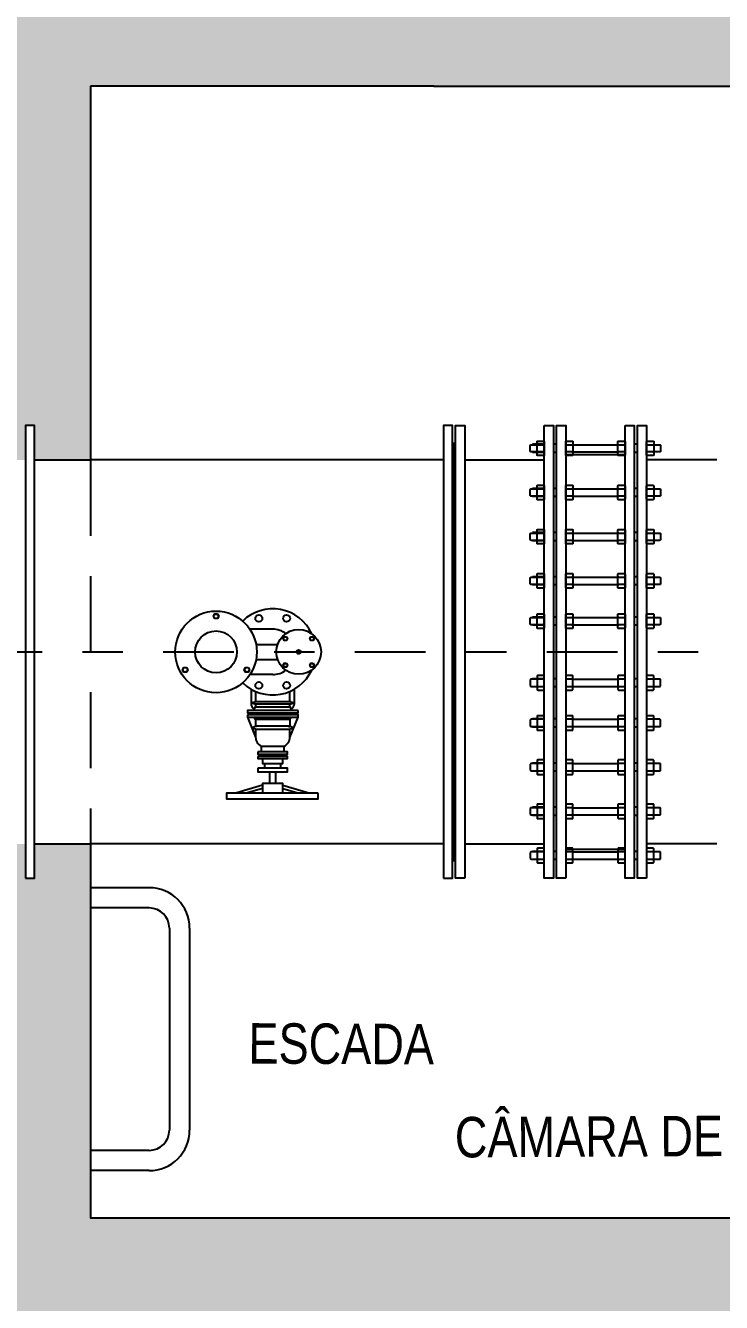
# Model space of a CAD drawing. Header units: feet. Extents: x 0 to 285175, y 0 to 9111378.
# Drawn here: x 285102.406 to 285104.13, y 9111368.919 to 9111372.079 of the extents above; entities that cross this region are included whole.
import ezdxf

# ---------------------------------------------------------------- set-up
doc = ezdxf.new("R2010")
doc.units = ezdxf.units.FT
doc.header["$MEASUREMENT"] = 0
doc.linetypes.add('DASHDOT', pattern=[1, 0.5, -0.25, 0, -0.25])
doc.linetypes.add('HIDDEN', pattern=[0.375, 0.25, -0.125])
doc.layers.get('0').update_dxf_attribs({"linetype": 'CONTINUOUS'})
for name, color, linetype in [('01', 1, 'CONTINUOUS'), ('EIXO', 1, 'DASHDOT'), ('FLANGES', 7, 'CONTINUOUS'), ('H-SA-CONTORNO', 2, 'CONTINUOUS'), ('H-SA-ESTRUTURA (CORTE)', 5, 'CONTINUOUS'), ('H-SA-HTC CONCRETO', 253, 'CONTINUOUS'), ('H-SA-TEXTO', 2, 'CONTINUOUS'), ('Top View-Ferro Fundido - JGS - K7(Esgoto)', 7, 'CONTINUOUS')]:
    doc.layers.add(name, color=color, linetype=linetype)
doc.styles.add('EGC_Arial_2.0mm', font='arial.ttf', dxfattribs={"width": 0.8, "height": 2})

msp = doc.modelspace()

# ---------------------------------------------------------------- hatches: boundary and pattern name
at = {"layer": 'H-SA-HTC CONCRETO'}
h = msp.add_hatch(color=256, dxfattribs=at)
h.dxf.hatch_style = 1
h.paths.add_polyline_path([(285098.2176, 9111375.0292), (285101.2176, 9111375.0292), (285101.2176, 9111375.3292), (285097.0676, 9111375.3292), (285097.0676, 9111374.8792), (285098.0676, 9111374.8792)])
h.paths.add_polyline_path([(285101.2176, 9111372.2292), (285098.2176, 9111372.2292), (285098.0676, 9111372.3792), (285097.0676, 9111372.3792), (285097.0676, 9111371.7792), (285098.0676, 9111371.7792), (285098.2176, 9111371.9292), (285101.2176, 9111371.9292)])
h.paths.add_polyline_path([(285106.3676, 9111370.0542), (285106.2289, 9111370.0542), (285106.2289, 9111369.9692), (285106.2064, 9111369.9692), (285106.2064, 9111370.0542), (285106.0676, 9111370.0542), (285106.0676, 9111369.1292), (285105.2176, 9111369.1292), (285102.5676, 9111369.1292), (285102.5676, 9111369.9292), (285102.5676, 9111370.0542), (285102.4289, 9111370.0542), (285102.4289, 9111369.9692), (285102.4064, 9111369.9692), (285102.4064, 9111370.0542), (285102.2676, 9111370.0542), (285102.2676, 9111369.2292), (285102.1676, 9111369.1292), (285098.2176, 9111369.1292), (285098.0676, 9111369.2792), (285097.0676, 9111369.2792), (285097.0676, 9111368.6792), (285098.0676, 9111368.6792), (285098.2176, 9111368.8292), (285102.1676, 9111368.8292), (285102.2676, 9111368.7292), (285102.2676, 9111368.1042), (285102.4064, 9111368.1042), (285102.4064, 9111368.1892), (285102.4289, 9111368.1892), (285102.4289, 9111368.1042), (285102.5676, 9111368.1042), (285102.5676, 9111368.8292), (285103.4176, 9111368.8292), (285105.2176, 9111368.8292), (285106.0676, 9111368.8292), (285106.0676, 9111368.1042), (285106.2064, 9111368.1042), (285106.2064, 9111368.1892), (285106.2289, 9111368.1892), (285106.2289, 9111368.1042), (285106.3676, 9111368.1042)])
h.paths.add_polyline_path([(285100.4525, 9111366.7292), (285098.2176, 9111366.7292), (285098.0676, 9111366.8792), (285097.0676, 9111366.8792), (285097.0676, 9111366.4292), (285100.2966, 9111366.4292)])
h.paths.add_polyline_path([(285106.3676, 9111367.4542), (285106.2289, 9111367.4542), (285106.2289, 9111367.3692), (285106.2064, 9111367.3692), (285106.2064, 9111367.4542), (285106.0676, 9111367.4542), (285106.0676, 9111366.7292), (285105.2176, 9111366.7292), (285104.1747, 9111366.7292), (285104.0434, 9111366.4292), (285106.3676, 9111366.4292)])
h.paths.add_polyline_path([(285106.3676, 9111373.1542), (285106.2289, 9111373.1542), (285106.2289, 9111373.0692), (285106.2064, 9111373.0692), (285106.2064, 9111373.1542), (285106.0676, 9111373.1542), (285106.0676, 9111372.2292), (285105.2176, 9111372.2292), (285104.3176, 9111372.2292), (285104.3176, 9111371.9292), (285105.2176, 9111371.9292), (285106.0676, 9111371.9292), (285106.0676, 9111371.0042), (285106.2064, 9111371.0042), (285106.2064, 9111371.0892), (285106.2289, 9111371.0892), (285106.2289, 9111371.0042), (285106.3676, 9111371.0042)])
h.paths.add_polyline_path([(285104.3176, 9111372.2292), (285102.5676, 9111372.2292), (285102.5676, 9111373.0292), (285102.5676, 9111373.1542), (285102.4289, 9111373.1542), (285102.4289, 9111373.0692), (285102.4064, 9111373.0692), (285102.4064, 9111373.1542), (285102.2676, 9111373.1542), (285102.2676, 9111372.3292), (285102.1676, 9111372.2292), (285101.2176, 9111372.2292), (285101.2176, 9111371.9292), (285102.1676, 9111371.9292), (285102.2676, 9111371.8292), (285102.2676, 9111371.0042), (285102.4064, 9111371.0042), (285102.4064, 9111371.0892), (285102.4289, 9111371.0892), (285102.4289, 9111371.0042), (285102.5676, 9111371.0042), (285102.5676, 9111371.9292), (285103.4176, 9111371.9292), (285104.3176, 9111371.9292)])
h.paths.add_polyline_path([(285104.3176, 9111375.3292), (285101.2176, 9111375.3292), (285101.2176, 9111375.0292), (285102.1676, 9111375.0292), (285102.2676, 9111374.9292), (285102.2676, 9111374.1042), (285102.4064, 9111374.1042), (285102.4064, 9111374.1892), (285102.4289, 9111374.1892), (285102.4289, 9111374.1042), (285102.5676, 9111374.1042), (285102.5676, 9111375.0292), (285103.4176, 9111375.0292), (285104.3176, 9111375.0292)])
h.paths.add_polyline_path([(285106.3676, 9111375.3292), (285104.3176, 9111375.3292), (285104.3176, 9111375.0292), (285105.2176, 9111375.0292), (285106.0676, 9111375.0292), (285106.0676, 9111374.1042), (285106.2064, 9111374.1042), (285106.2064, 9111374.1892), (285106.2289, 9111374.1892), (285106.2289, 9111374.1042), (285106.3676, 9111374.1042)])
h.paths.add_polyline_path([(285096.5676, 9111375.0792), (285096.5676, 9111375.3292), (285092.2576, 9111375.3292), (285092.2576, 9111374.9292), (285095.1576, 9111374.9292), (285095.1576, 9111375.0792)])
h.paths.add_polyline_path([(285096.5536, 9111366.4292), (285096.5536, 9111366.6792), (285095.1576, 9111366.6792), (285095.1576, 9111366.8292), (285092.2576, 9111366.8292), (285092.2576, 9111366.4292)])
h.paths.add_polyline_path([(285096.5536, 9111366.8292), (285096.5536, 9111366.4292), (285097.0676, 9111366.4292), (285097.0676, 9111366.8792), (285096.7676, 9111366.8792), (285096.7676, 9111366.6792), (285096.5676, 9111366.6792), (285096.5676, 9111366.8292)])

# ---------------------------------------------------------------- linework, layer by layer
at = {"color": 1, "lineweight": 0}
for p, q in [((285102.8718, 9111370.6174), (285102.875, 9111370.6231)), ((285102.875, 9111370.6118), (285102.8718, 9111370.6174)), ((285102.875, 9111370.6231), (285102.8815, 9111370.6231)), ((285102.8815, 9111370.6118), (285102.875, 9111370.6118)), ((285102.8815, 9111370.6231), (285102.8847, 9111370.6174)), ((285102.8847, 9111370.6174), (285102.8815, 9111370.6118)), ((285102.9482, 9111370.4851), (285102.9514, 9111370.4907)), ((285102.9514, 9111370.4794), (285102.9482, 9111370.4851)), ((285102.9514, 9111370.4907), (285102.9579, 9111370.4907)), ((285102.9579, 9111370.4794), (285102.9514, 9111370.4794)), ((285102.9579, 9111370.4907), (285102.9611, 9111370.4851)), ((285102.9611, 9111370.4851), (285102.9579, 9111370.4794))]:
    msp.add_line(p, q, dxfattribs=at)
for centre, radius, start, end in [((285102.8782, 9111370.6174), 0.00561, 0, 180), ((285102.8782, 9111370.6174), 0.00561, 180, 0), ((285102.9842, 9111370.6121), 0.0086, 0, 180), ((285102.9842, 9111370.6121), 0.0086, 180, 0), ((285102.8018, 9111370.4851), 0.00561, 0, 180), ((285102.8018, 9111370.4851), 0.00561, 180, 0), ((285102.9547, 9111370.4851), 0.00561, 0, 180), ((285102.9547, 9111370.4851), 0.00561, 180, 0)]:
    msp.add_arc(centre, radius, start, end, dxfattribs=at)
at = {"color": 2, "lineweight": 0}
for start, end in [(0, 180), (180, 0)]:
    msp.add_arc((285102.8782, 9111370.5292), 0.0518, start, end, dxfattribs=at)
at = {"layer": '01', "color": 1}
for p, q in [((285103.0186, 9111370.5853), (285102.9622, 9111370.5853)), ((285103.0186, 9111370.4731), (285102.9622, 9111370.4731)), ((285102.9989, 9111370.2412), (285102.9989, 9111370.2532)), ((285102.9933, 9111370.1992), (285102.9296, 9111370.1804)), ((285102.9933, 9111370.1914), (285102.9561, 9111370.1804))]:
    msp.add_line(p, q, dxfattribs=at)
at = {"layer": '01', "color": 1, "ltscale": 0.2}
for p, q in [((285102.9775, 9111370.5479), (285103.0307, 9111370.5479)), ((285102.9775, 9111370.5105), (285103.0307, 9111370.5105)), ((285102.9726, 9111370.389), (285102.9733, 9111370.3887)), ((285102.9761, 9111370.3998), (285102.9761, 9111370.3929)), ((285103.0611, 9111370.3929), (285103.0611, 9111370.3998)), ((285103.0639, 9111370.3887), (285103.0645, 9111370.389)), ((285102.9559, 9111370.3676), (285102.9761, 9111370.3186)), ((285102.9761, 9111370.3619), (285102.9761, 9111370.3446)), ((285103.0611, 9111370.3177), (285103.0813, 9111370.3676)), ((285103.0611, 9111370.3619), (285103.0611, 9111370.3446)), ((285102.9905, 9111370.2821), (285102.9905, 9111370.2961)), ((285103.0467, 9111370.2821), (285103.0467, 9111370.2961)), ((285102.9905, 9111370.2708), (285102.9905, 9111370.2764)), ((285102.9905, 9111370.2736), (285103.0467, 9111370.2736)), ((285103.0383, 9111370.2412), (285103.0383, 9111370.2532)), ((285103.0467, 9111370.2708), (285103.0467, 9111370.2764)), ((285103.0113, 9111370.2036), (285103.0113, 9111370.2328)), ((285103.0259, 9111370.2036), (285103.0259, 9111370.2328)), ((285103.0439, 9111370.1992), (285103.1076, 9111370.1804)), ((285103.0439, 9111370.1914), (285103.081, 9111370.1804))]:
    msp.add_line(p, q, dxfattribs=at)
at = {"layer": '01', "color": 1}
for points in [[(285102.8815, 9111370.6231), (285102.8847, 9111370.6174), (285102.8815, 9111370.6118), (285102.875, 9111370.6118), (285102.8718, 9111370.6174), (285102.875, 9111370.6231)], [(285103.0526, 9111370.5666), (285103.0553, 9111370.562), (285103.0526, 9111370.5574), (285103.0473, 9111370.5574), (285103.0447, 9111370.562), (285103.0473, 9111370.5666)], [(285103.1183, 9111370.5666), (285103.121, 9111370.562), (285103.1183, 9111370.5574), (285103.113, 9111370.5574), (285103.1103, 9111370.562), (285103.113, 9111370.5666)], [(285102.805, 9111370.4907), (285102.8083, 9111370.4851), (285102.805, 9111370.4794), (285102.7986, 9111370.4794), (285102.7953, 9111370.4851), (285102.7986, 9111370.4907)], [(285102.9579, 9111370.4907), (285102.9611, 9111370.4851), (285102.9579, 9111370.4794), (285102.9514, 9111370.4794), (285102.9482, 9111370.4851), (285102.9514, 9111370.4907)], [(285103.0526, 9111370.501), (285103.0553, 9111370.4963), (285103.0526, 9111370.4917), (285103.0473, 9111370.4917), (285103.0447, 9111370.4963), (285103.0473, 9111370.501)], [(285103.1183, 9111370.501), (285103.121, 9111370.4963), (285103.1183, 9111370.4917), (285103.113, 9111370.4917), (285103.1103, 9111370.4963), (285103.113, 9111370.501)]]:
    msp.add_lwpolyline(points, close=True, dxfattribs=at)
at = {"layer": '01', "color": 1, "ltscale": 0.2}
for points in [[(285102.9649, 9111370.4371), (285102.9649, 9111370.4016, 0.284079), (285102.9726, 9111370.389)], [(285103.0645, 9111370.389, 0.284079), (285103.0723, 9111370.4016), (285103.0723, 9111370.4371)], [(285103.063, 9111370.4058), (285103.0723, 9111370.403), (285103.063, 9111370.4002, -0.072993), (285103.059, 9111370.3996), (285102.9782, 9111370.3996, -0.072993), (285102.9741, 9111370.4002), (285102.9649, 9111370.403), (285102.9741, 9111370.4058, -0.072993), (285102.9782, 9111370.4064), (285103.059, 9111370.4064, -0.072993), (285103.063, 9111370.4058, 0.072993), (285103.059, 9111370.4064)], [(285103.0575, 9111370.3451), (285102.9799, 9111370.3451, 0.072993), (285102.9758, 9111370.3445), (285102.9666, 9111370.3417), (285102.9758, 9111370.3389, 0.072993), (285102.9799, 9111370.3383), (285103.0575, 9111370.3383, 0.072993), (285103.0615, 9111370.3389), (285103.0708, 9111370.3417), (285103.0615, 9111370.3445, 0.072993), (285103.0575, 9111370.3451, -0.072993), (285103.0615, 9111370.3445)], [(285102.9761, 9111370.3388), (285102.9761, 9111370.3186, 0.292862), (285102.9905, 9111370.2961), (285103.0467, 9111370.2961, 0.313643), (285103.0611, 9111370.3186), (285103.0611, 9111370.3388)]]:
    msp.add_lwpolyline(points, format="xyb", dxfattribs=at)
for points in [[(285102.9761, 9111370.4314), (285102.9761, 9111370.4062)], [(285103.0611, 9111370.4062), (285103.0611, 9111370.4314)], [(285102.9705, 9111370.3844), (285102.9761, 9111370.3929), (285103.0611, 9111370.3929), (285103.0667, 9111370.3844)], [(285103.0648, 9111370.3676), (285103.0611, 9111370.3619), (285102.9761, 9111370.3619), (285102.9724, 9111370.3676)], [(285102.9933, 9111370.2652), (285102.9933, 9111370.2532), (285103.0439, 9111370.2532), (285103.0439, 9111370.2652)], [(285103.0439, 9111370.1804), (285103.0439, 9111370.2036), (285102.9933, 9111370.2036), (285102.9933, 9111370.1804)]]:
    msp.add_lwpolyline(points, dxfattribs=at)
for points in [[(285103.0813, 9111370.3844), (285102.9559, 9111370.3844), (285102.9559, 9111370.3788), (285103.0813, 9111370.3788)], [(285102.9559, 9111370.3732), (285102.9559, 9111370.3676), (285103.0813, 9111370.3676), (285103.0813, 9111370.3732)], [(285102.982, 9111370.2821), (285102.982, 9111370.2764), (285103.0552, 9111370.2764), (285103.0552, 9111370.2821)], [(285102.982, 9111370.2708), (285102.982, 9111370.2652), (285103.0552, 9111370.2652), (285103.0552, 9111370.2708)], [(285102.982, 9111370.2412), (285102.982, 9111370.2328), (285103.0552, 9111370.2328), (285103.0552, 9111370.2412)], [(285103.1301, 9111370.1804), (285103.1301, 9111370.1647), (285102.9051, 9111370.1647), (285102.9051, 9111370.1804)]]:
    msp.add_lwpolyline(points, close=True, dxfattribs=at)
at = {"layer": '01', "color": 1}
for centre, radius in [((285102.8782, 9111370.6174), 0.00561), ((285102.9842, 9111370.6121), 0.0086), ((285103.0529, 9111370.6121), 0.0086), ((285103.05, 9111370.562), 0.00461), ((285103.1157, 9111370.562), 0.00461), ((285103.0828, 9111370.5292), 0.00489), ((285102.8018, 9111370.4851), 0.00561), ((285102.9547, 9111370.4851), 0.00561), ((285103.05, 9111370.4963), 0.00461), ((285103.1157, 9111370.4963), 0.00461), ((285102.9842, 9111370.4462), 0.0086), ((285103.0529, 9111370.4462), 0.0086)]:
    msp.add_circle(centre, radius, dxfattribs=at)
for centre, radius, start, end in [((285103.0186, 9111370.5292), 0.1066, 24.8904, 134.2027), ((285103.0186, 9111370.5292), 0.0561, 54.2977, 90), ((285103.0186, 9111370.5292), 0.0561, 270, 305.7023), ((285102.9705, 9111370.376), 0.00562, 150, 210)]:
    msp.add_arc(centre, radius, start, end, dxfattribs=at)
at = {"layer": '01', "color": 1, "ltscale": 0.2}
for centre, radius, start, end in [((285103.0186, 9111370.5292), 0.1066, 225.7973, 335.1096), ((285103.0667, 9111370.376), 0.00562, 330, 30)]:
    msp.add_arc(centre, radius, start, end, dxfattribs=at)
at = {"layer": 'EIXO', "ltscale": 0.35}
msp.add_line((285100.3723, 9111370.5293), (285116.5525, 9111370.5295), dxfattribs=at)
at = {"layer": 'FLANGES', "color": 2}
for centre, radius in [((285102.8782, 9111370.5292), 0.101), ((285102.8782, 9111370.5292), 0.0518), ((285103.0828, 9111370.5292), 0.0554)]:
    msp.add_circle(centre, radius, dxfattribs=at)
at = {"layer": 'H-SA-CONTORNO', "color": 1, "linetype": 'HIDDEN', "ltscale": 0.75}
msp.add_line((285102.5676, 9111371.0042), (285102.5676, 9111370.0542), dxfattribs=at)
at = {"layer": 'H-SA-ESTRUTURA (CORTE)'}
for p, q in [((285102.5676, 9111371.9292), (285102.5676, 9111371.0042)), ((285103.4176, 9111371.9292), (285102.5676, 9111371.9292)), ((285102.5676, 9111370.0542), (285102.5676, 9111369.9292))]:
    msp.add_line(p, q, dxfattribs=at)
for points in [[(285103.4176, 9111371.9292), (285105.2176, 9111371.9292)], [(285102.5676, 9111369.9292), (285102.5676, 9111369.1292), (285105.2176, 9111369.1292)]]:
    msp.add_lwpolyline(points, dxfattribs=at)
at = {"layer": 'Top View-Ferro Fundido - JGS - K7(Esgoto)', "color": 1, "linetype": 'ByBlock', "lineweight": -2}
for p, q in [((285103.6911, 9111371.043), (285103.6621, 9111371.043)), ((285103.7216, 9111371.043), (285103.7136, 9111371.043)), ((285103.9216, 9111371.043), (285103.9136, 9111371.043)), ((285103.6911, 9111371.023), (285103.6621, 9111371.023)), ((285103.6749, 9111371.042), (285103.6893, 9111371.042)), ((285103.6893, 9111371.024), (285103.6749, 9111371.024)), ((285103.7216, 9111371.023), (285103.7136, 9111371.023)), ((285103.7441, 9111371.0173), (285103.8911, 9111371.0173)), ((285103.7459, 9111371.042), (285103.7603, 9111371.042)), ((285103.7603, 9111371.024), (285103.7459, 9111371.024)), ((285103.7621, 9111371.042), (285103.8731, 9111371.042)), ((285103.7621, 9111371.024), (285103.8731, 9111371.024)), ((285103.8749, 9111371.042), (285103.8893, 9111371.042)), ((285103.8893, 9111371.024), (285103.8749, 9111371.024)), ((285103.9216, 9111371.023), (285103.9136, 9111371.023)), ((285103.9459, 9111371.042), (285103.9603, 9111371.042)), ((285103.9603, 9111371.024), (285103.9459, 9111371.024)), ((285102.4289, 9111371.0042), (285102.5676, 9111371.0042)), ((285103.4411, 9111371.0042), (285102.5676, 9111371.0042)), ((285103.4941, 9111371.0042), (285103.6911, 9111371.0042)), ((285104.1186, 9111371.0042), (285103.9441, 9111371.0042)), ((285103.6911, 9111370.9337), (285103.6621, 9111370.9337)), ((285103.6749, 9111370.9327), (285103.6893, 9111370.9327)), ((285103.7216, 9111370.9337), (285103.7136, 9111370.9337)), ((285103.7459, 9111370.9327), (285103.7603, 9111370.9327)), ((285103.7621, 9111370.9327), (285103.8731, 9111370.9327)), ((285103.8749, 9111370.9327), (285103.8893, 9111370.9327)), ((285103.9216, 9111370.9337), (285103.9136, 9111370.9337)), ((285103.9459, 9111370.9327), (285103.9603, 9111370.9327)), ((285103.6911, 9111370.9137), (285103.6621, 9111370.9137)), ((285103.6893, 9111370.9147), (285103.6749, 9111370.9147)), ((285103.7216, 9111370.9137), (285103.7136, 9111370.9137)), ((285103.7603, 9111370.9147), (285103.7459, 9111370.9147)), ((285103.7621, 9111370.9147), (285103.8731, 9111370.9147)), ((285103.8893, 9111370.9147), (285103.8749, 9111370.9147)), ((285103.9216, 9111370.9137), (285103.9136, 9111370.9137)), ((285103.9603, 9111370.9147), (285103.9459, 9111370.9147)), ((285103.6911, 9111370.8243), (285103.6621, 9111370.8243)), ((285103.6749, 9111370.8233), (285103.6893, 9111370.8233)), ((285103.7216, 9111370.8243), (285103.7136, 9111370.8243)), ((285103.7459, 9111370.8233), (285103.7603, 9111370.8233)), ((285103.7621, 9111370.8233), (285103.8731, 9111370.8233)), ((285103.8749, 9111370.8233), (285103.8893, 9111370.8233)), ((285103.9216, 9111370.8243), (285103.9136, 9111370.8243)), ((285103.9459, 9111370.8233), (285103.9603, 9111370.8233)), ((285103.6911, 9111370.8043), (285103.6621, 9111370.8043)), ((285103.6893, 9111370.8053), (285103.6749, 9111370.8053)), ((285103.7216, 9111370.8043), (285103.7136, 9111370.8043)), ((285103.7603, 9111370.8053), (285103.7459, 9111370.8053)), ((285103.7621, 9111370.8053), (285103.8731, 9111370.8053)), ((285103.8893, 9111370.8053), (285103.8749, 9111370.8053)), ((285103.9216, 9111370.8043), (285103.9136, 9111370.8043)), ((285103.9603, 9111370.8053), (285103.9459, 9111370.8053)), ((285103.6911, 9111370.715), (285103.6621, 9111370.715)), ((285103.6911, 9111370.695), (285103.6621, 9111370.695)), ((285103.6749, 9111370.714), (285103.6893, 9111370.714)), ((285103.6893, 9111370.696), (285103.6749, 9111370.696)), ((285103.7216, 9111370.715), (285103.7136, 9111370.715)), ((285103.7216, 9111370.695), (285103.7136, 9111370.695)), ((285103.7459, 9111370.714), (285103.7603, 9111370.714)), ((285103.7603, 9111370.696), (285103.7459, 9111370.696)), ((285103.7621, 9111370.714), (285103.8731, 9111370.714)), ((285103.7621, 9111370.696), (285103.8731, 9111370.696)), ((285103.8749, 9111370.714), (285103.8893, 9111370.714)), ((285103.8893, 9111370.696), (285103.8749, 9111370.696)), ((285103.9216, 9111370.715), (285103.9136, 9111370.715)), ((285103.9216, 9111370.695), (285103.9136, 9111370.695)), ((285103.9459, 9111370.714), (285103.9603, 9111370.714)), ((285103.9603, 9111370.696), (285103.9459, 9111370.696)), ((285103.6911, 9111370.6154), (285103.6621, 9111370.6154)), ((285103.6749, 9111370.6144), (285103.6893, 9111370.6144)), ((285103.7216, 9111370.6154), (285103.7136, 9111370.6154)), ((285103.7459, 9111370.6144), (285103.7603, 9111370.6144)), ((285103.7621, 9111370.6144), (285103.8731, 9111370.6144)), ((285103.8749, 9111370.6144), (285103.8893, 9111370.6144)), ((285103.9216, 9111370.6154), (285103.9136, 9111370.6154)), ((285103.9459, 9111370.6144), (285103.9603, 9111370.6144)), ((285103.6911, 9111370.5954), (285103.6621, 9111370.5954)), ((285103.6893, 9111370.5964), (285103.6749, 9111370.5964)), ((285103.7216, 9111370.5954), (285103.7136, 9111370.5954)), ((285103.7603, 9111370.5964), (285103.7459, 9111370.5964)), ((285103.7621, 9111370.5964), (285103.8731, 9111370.5964)), ((285103.8893, 9111370.5964), (285103.8749, 9111370.5964)), ((285103.9216, 9111370.5954), (285103.9136, 9111370.5954)), ((285103.9603, 9111370.5964), (285103.9459, 9111370.5964)), ((285103.6911, 9111370.4629), (285103.6621, 9111370.4629)), ((285103.6911, 9111370.4429), (285103.6621, 9111370.4429)), ((285103.6893, 9111370.4619), (285103.6749, 9111370.4619)), ((285103.6749, 9111370.4439), (285103.6893, 9111370.4439)), ((285103.7216, 9111370.4629), (285103.7136, 9111370.4629)), ((285103.7216, 9111370.4429), (285103.7136, 9111370.4429)), ((285103.7603, 9111370.4619), (285103.7459, 9111370.4619)), ((285103.7459, 9111370.4439), (285103.7603, 9111370.4439)), ((285103.7621, 9111370.4619), (285103.8731, 9111370.4619)), ((285103.7621, 9111370.4439), (285103.8731, 9111370.4439)), ((285103.8893, 9111370.4619), (285103.8749, 9111370.4619)), ((285103.8749, 9111370.4439), (285103.8893, 9111370.4439)), ((285103.9216, 9111370.4629), (285103.9136, 9111370.4629)), ((285103.9216, 9111370.4429), (285103.9136, 9111370.4429)), ((285103.9603, 9111370.4619), (285103.9459, 9111370.4619)), ((285103.9459, 9111370.4439), (285103.9603, 9111370.4439)), ((285103.6911, 9111370.3634), (285103.6621, 9111370.3634)), ((285103.6893, 9111370.3624), (285103.6749, 9111370.3624)), ((285103.7216, 9111370.3634), (285103.7136, 9111370.3634)), ((285103.7603, 9111370.3624), (285103.7459, 9111370.3624)), ((285103.7621, 9111370.3624), (285103.8731, 9111370.3624)), ((285103.8893, 9111370.3624), (285103.8749, 9111370.3624)), ((285103.9216, 9111370.3634), (285103.9136, 9111370.3634)), ((285103.9603, 9111370.3624), (285103.9459, 9111370.3624)), ((285103.6911, 9111370.3434), (285103.6621, 9111370.3434)), ((285103.6749, 9111370.3444), (285103.6893, 9111370.3444)), ((285103.7216, 9111370.3434), (285103.7136, 9111370.3434)), ((285103.7459, 9111370.3444), (285103.7603, 9111370.3444)), ((285103.7621, 9111370.3444), (285103.8731, 9111370.3444)), ((285103.8749, 9111370.3444), (285103.8893, 9111370.3444)), ((285103.9216, 9111370.3434), (285103.9136, 9111370.3434)), ((285103.9459, 9111370.3444), (285103.9603, 9111370.3444)), ((285103.6911, 9111370.254), (285103.6621, 9111370.254)), ((285103.6893, 9111370.253), (285103.6749, 9111370.253)), ((285103.7216, 9111370.254), (285103.7136, 9111370.254)), ((285103.7603, 9111370.253), (285103.7459, 9111370.253)), ((285103.7621, 9111370.253), (285103.8731, 9111370.253)), ((285103.8893, 9111370.253), (285103.8749, 9111370.253)), ((285103.9216, 9111370.254), (285103.9136, 9111370.254)), ((285103.9603, 9111370.253), (285103.9459, 9111370.253)), ((285103.6911, 9111370.234), (285103.6621, 9111370.234)), ((285103.6749, 9111370.235), (285103.6893, 9111370.235)), ((285103.7216, 9111370.234), (285103.7136, 9111370.234)), ((285103.7459, 9111370.235), (285103.7603, 9111370.235)), ((285103.7621, 9111370.235), (285103.8731, 9111370.235)), ((285103.8749, 9111370.235), (285103.8893, 9111370.235)), ((285103.9216, 9111370.234), (285103.9136, 9111370.234)), ((285103.9459, 9111370.235), (285103.9603, 9111370.235)), ((285103.6911, 9111370.1447), (285103.6621, 9111370.1447)), ((285103.6893, 9111370.1437), (285103.6749, 9111370.1437)), ((285103.7216, 9111370.1447), (285103.7136, 9111370.1447)), ((285103.7603, 9111370.1437), (285103.7459, 9111370.1437)), ((285103.7621, 9111370.1437), (285103.8731, 9111370.1437)), ((285103.8893, 9111370.1437), (285103.8749, 9111370.1437)), ((285103.9216, 9111370.1447), (285103.9136, 9111370.1447)), ((285103.9603, 9111370.1437), (285103.9459, 9111370.1437)), ((285103.6911, 9111370.1247), (285103.6621, 9111370.1247)), ((285103.6749, 9111370.1257), (285103.6893, 9111370.1257)), ((285103.7216, 9111370.1247), (285103.7136, 9111370.1247)), ((285103.7459, 9111370.1257), (285103.7603, 9111370.1257)), ((285103.7621, 9111370.1257), (285103.8731, 9111370.1257)), ((285103.8749, 9111370.1257), (285103.8893, 9111370.1257)), ((285103.9216, 9111370.1247), (285103.9136, 9111370.1247)), ((285103.9459, 9111370.1257), (285103.9603, 9111370.1257)), ((285102.4289, 9111370.0542), (285102.5676, 9111370.0542)), ((285103.0552, 9111370.0542), (285102.5676, 9111370.0542)), ((285103.4411, 9111370.0542), (285103.0552, 9111370.0542)), ((285103.4941, 9111370.0542), (285103.6911, 9111370.0542)), ((285103.6911, 9111370.0354), (285103.6621, 9111370.0354)), ((285103.6893, 9111370.0344), (285103.6749, 9111370.0344)), ((285103.7216, 9111370.0354), (285103.7136, 9111370.0354)), ((285103.7441, 9111370.041), (285103.8911, 9111370.041)), ((285103.7603, 9111370.0344), (285103.7459, 9111370.0344)), ((285103.7621, 9111370.0344), (285103.8731, 9111370.0344)), ((285103.8893, 9111370.0344), (285103.8749, 9111370.0344)), ((285103.9216, 9111370.0354), (285103.9136, 9111370.0354)), ((285104.1186, 9111370.0542), (285103.9441, 9111370.0542)), ((285103.9603, 9111370.0344), (285103.9459, 9111370.0344)), ((285103.6911, 9111370.0154), (285103.6621, 9111370.0154)), ((285103.6749, 9111370.0164), (285103.6893, 9111370.0164)), ((285103.7216, 9111370.0154), (285103.7136, 9111370.0154)), ((285103.7459, 9111370.0164), (285103.7603, 9111370.0164)), ((285103.7621, 9111370.0164), (285103.8731, 9111370.0164)), ((285103.8749, 9111370.0164), (285103.8893, 9111370.0164)), ((285103.9216, 9111370.0154), (285103.9136, 9111370.0154)), ((285103.9459, 9111370.0164), (285103.9603, 9111370.0164)), ((285102.7126, 9111369.9457), (285102.5676, 9111369.9457)), ((285102.7126, 9111369.8957), (285102.5676, 9111369.8957)), ((285102.7626, 9111369.8457), (285102.7626, 9111369.3457)), ((285102.8126, 9111369.8457), (285102.8126, 9111369.3457)), ((285102.7126, 9111369.2957), (285102.5676, 9111369.2957)), ((285102.7126, 9111369.2457), (285102.5676, 9111369.2457))]:
    msp.add_line(p, q, dxfattribs=at)
for points in [[(285102.4064, 9111369.9692), (285102.4289, 9111369.9692), (285102.4289, 9111371.0892), (285102.4064, 9111371.0892)], [(285103.4411, 9111369.9692), (285103.4636, 9111369.9692), (285103.4636, 9111371.0892), (285103.4411, 9111371.0892)], [(285103.4941, 9111369.9692), (285103.4716, 9111369.9692), (285103.4716, 9111371.0892), (285103.4941, 9111371.0892)], [(285103.6911, 9111371.0892), (285103.7136, 9111371.0892), (285103.7136, 9111369.9692), (285103.6911, 9111369.9692)], [(285103.7441, 9111369.9692), (285103.7216, 9111369.9692), (285103.7216, 9111371.0892), (285103.7441, 9111371.0892)], [(285103.8911, 9111371.0892), (285103.9136, 9111371.0892), (285103.9136, 9111369.9692), (285103.8911, 9111369.9692)], [(285103.9441, 9111369.9692), (285103.9216, 9111369.9692), (285103.9216, 9111371.0892), (285103.9441, 9111371.0892)]]:
    msp.add_lwpolyline(points, close=True, dxfattribs=at)
for points in [[(285103.4636, 9111370.0132), (285103.4676, 9111370.0132), (285103.4676, 9111371.0452), (285103.4636, 9111371.0452)], [(285103.4716, 9111370.0132), (285103.4676, 9111370.0132), (285103.4676, 9111371.0452), (285103.4716, 9111371.0452)], [(285103.6731, 9111371.0411), (285103.6749, 9111371.042), (285103.6731, 9111371.0429)], [(285103.6911, 9111371.0429), (285103.6893, 9111371.042), (285103.6911, 9111371.0411)], [(285103.7441, 9111371.0411), (285103.7459, 9111371.042), (285103.7441, 9111371.0429)], [(285103.7621, 9111371.0429), (285103.7603, 9111371.042), (285103.7621, 9111371.0411)], [(285103.8731, 9111371.0411), (285103.8749, 9111371.042), (285103.8731, 9111371.0429)], [(285103.8911, 9111371.0429), (285103.8893, 9111371.042), (285103.8911, 9111371.0411)], [(285103.9441, 9111371.0411), (285103.9459, 9111371.042), (285103.9441, 9111371.0429)], [(285103.9621, 9111371.0429), (285103.9603, 9111371.042), (285103.9621, 9111371.0411)], [(285103.6731, 9111371.0231), (285103.6749, 9111371.024), (285103.6731, 9111371.0249)], [(285103.6911, 9111371.0249), (285103.6893, 9111371.024), (285103.6911, 9111371.0231)], [(285103.7441, 9111371.0231), (285103.7459, 9111371.024), (285103.7441, 9111371.0249)], [(285103.7621, 9111371.0249), (285103.7603, 9111371.024), (285103.7621, 9111371.0231)], [(285103.8731, 9111371.0231), (285103.8749, 9111371.024), (285103.8731, 9111371.0249)], [(285103.8911, 9111371.0249), (285103.8893, 9111371.024), (285103.8911, 9111371.0231)], [(285103.9441, 9111371.0231), (285103.9459, 9111371.024), (285103.9441, 9111371.0249)], [(285103.9621, 9111371.0249), (285103.9603, 9111371.024), (285103.9621, 9111371.0231)], [(285103.6731, 9111370.9318), (285103.6749, 9111370.9327), (285103.6731, 9111370.9336)], [(285103.6911, 9111370.9336), (285103.6893, 9111370.9327), (285103.6911, 9111370.9318)], [(285103.7441, 9111370.9318), (285103.7459, 9111370.9327), (285103.7441, 9111370.9336)], [(285103.7621, 9111370.9336), (285103.7603, 9111370.9327), (285103.7621, 9111370.9318)], [(285103.8731, 9111370.9318), (285103.8749, 9111370.9327), (285103.8731, 9111370.9336)], [(285103.8911, 9111370.9336), (285103.8893, 9111370.9327), (285103.8911, 9111370.9318)], [(285103.9441, 9111370.9318), (285103.9459, 9111370.9327), (285103.9441, 9111370.9336)], [(285103.9621, 9111370.9336), (285103.9603, 9111370.9327), (285103.9621, 9111370.9318)], [(285103.6731, 9111370.9138), (285103.6749, 9111370.9147), (285103.6731, 9111370.9156)], [(285103.6911, 9111370.9156), (285103.6893, 9111370.9147), (285103.6911, 9111370.9138)], [(285103.7441, 9111370.9138), (285103.7459, 9111370.9147), (285103.7441, 9111370.9156)], [(285103.7621, 9111370.9156), (285103.7603, 9111370.9147), (285103.7621, 9111370.9138)], [(285103.8731, 9111370.9138), (285103.8749, 9111370.9147), (285103.8731, 9111370.9156)], [(285103.8911, 9111370.9156), (285103.8893, 9111370.9147), (285103.8911, 9111370.9138)], [(285103.9441, 9111370.9138), (285103.9459, 9111370.9147), (285103.9441, 9111370.9156)], [(285103.9621, 9111370.9156), (285103.9603, 9111370.9147), (285103.9621, 9111370.9138)], [(285103.6731, 9111370.8224), (285103.6749, 9111370.8233), (285103.6731, 9111370.8242)], [(285103.6911, 9111370.8242), (285103.6893, 9111370.8233), (285103.6911, 9111370.8224)], [(285103.7441, 9111370.8224), (285103.7459, 9111370.8233), (285103.7441, 9111370.8242)], [(285103.7621, 9111370.8242), (285103.7603, 9111370.8233), (285103.7621, 9111370.8224)], [(285103.8731, 9111370.8224), (285103.8749, 9111370.8233), (285103.8731, 9111370.8242)], [(285103.8911, 9111370.8242), (285103.8893, 9111370.8233), (285103.8911, 9111370.8224)], [(285103.9441, 9111370.8224), (285103.9459, 9111370.8233), (285103.9441, 9111370.8242)], [(285103.9621, 9111370.8242), (285103.9603, 9111370.8233), (285103.9621, 9111370.8224)], [(285103.6731, 9111370.8044), (285103.6749, 9111370.8053), (285103.6731, 9111370.8062)], [(285103.6911, 9111370.8062), (285103.6893, 9111370.8053), (285103.6911, 9111370.8044)], [(285103.7441, 9111370.8044), (285103.7459, 9111370.8053), (285103.7441, 9111370.8062)], [(285103.7621, 9111370.8062), (285103.7603, 9111370.8053), (285103.7621, 9111370.8044)], [(285103.8731, 9111370.8044), (285103.8749, 9111370.8053), (285103.8731, 9111370.8062)], [(285103.8911, 9111370.8062), (285103.8893, 9111370.8053), (285103.8911, 9111370.8044)], [(285103.9441, 9111370.8044), (285103.9459, 9111370.8053), (285103.9441, 9111370.8062)], [(285103.9621, 9111370.8062), (285103.9603, 9111370.8053), (285103.9621, 9111370.8044)], [(285103.6731, 9111370.7131), (285103.6749, 9111370.714), (285103.6731, 9111370.7149)], [(285103.6731, 9111370.6951), (285103.6749, 9111370.696), (285103.6731, 9111370.6969)], [(285103.6911, 9111370.7149), (285103.6893, 9111370.714), (285103.6911, 9111370.7131)], [(285103.6911, 9111370.6969), (285103.6893, 9111370.696), (285103.6911, 9111370.6951)], [(285103.7441, 9111370.7131), (285103.7459, 9111370.714), (285103.7441, 9111370.7149)], [(285103.7441, 9111370.6951), (285103.7459, 9111370.696), (285103.7441, 9111370.6969)], [(285103.7621, 9111370.7149), (285103.7603, 9111370.714), (285103.7621, 9111370.7131)], [(285103.7621, 9111370.6969), (285103.7603, 9111370.696), (285103.7621, 9111370.6951)], [(285103.8731, 9111370.7131), (285103.8749, 9111370.714), (285103.8731, 9111370.7149)], [(285103.8731, 9111370.6951), (285103.8749, 9111370.696), (285103.8731, 9111370.6969)], [(285103.8911, 9111370.7149), (285103.8893, 9111370.714), (285103.8911, 9111370.7131)], [(285103.8911, 9111370.6969), (285103.8893, 9111370.696), (285103.8911, 9111370.6951)], [(285103.9441, 9111370.7131), (285103.9459, 9111370.714), (285103.9441, 9111370.7149)], [(285103.9441, 9111370.6951), (285103.9459, 9111370.696), (285103.9441, 9111370.6969)], [(285103.9621, 9111370.7149), (285103.9603, 9111370.714), (285103.9621, 9111370.7131)], [(285103.9621, 9111370.6969), (285103.9603, 9111370.696), (285103.9621, 9111370.6951)], [(285103.6731, 9111370.6135), (285103.6749, 9111370.6144), (285103.6731, 9111370.6153)], [(285103.6911, 9111370.6153), (285103.6893, 9111370.6144), (285103.6911, 9111370.6135)], [(285103.7441, 9111370.6135), (285103.7459, 9111370.6144), (285103.7441, 9111370.6153)], [(285103.7621, 9111370.6153), (285103.7603, 9111370.6144), (285103.7621, 9111370.6135)], [(285103.8731, 9111370.6135), (285103.8749, 9111370.6144), (285103.8731, 9111370.6153)], [(285103.8911, 9111370.6153), (285103.8893, 9111370.6144), (285103.8911, 9111370.6135)], [(285103.9441, 9111370.6135), (285103.9459, 9111370.6144), (285103.9441, 9111370.6153)], [(285103.9621, 9111370.6153), (285103.9603, 9111370.6144), (285103.9621, 9111370.6135)], [(285103.6731, 9111370.5955), (285103.6749, 9111370.5964), (285103.6731, 9111370.5973)], [(285103.6911, 9111370.5973), (285103.6893, 9111370.5964), (285103.6911, 9111370.5955)], [(285103.7441, 9111370.5955), (285103.7459, 9111370.5964), (285103.7441, 9111370.5973)], [(285103.7621, 9111370.5973), (285103.7603, 9111370.5964), (285103.7621, 9111370.5955)], [(285103.8731, 9111370.5955), (285103.8749, 9111370.5964), (285103.8731, 9111370.5973)], [(285103.8911, 9111370.5973), (285103.8893, 9111370.5964), (285103.8911, 9111370.5955)], [(285103.9441, 9111370.5955), (285103.9459, 9111370.5964), (285103.9441, 9111370.5973)], [(285103.9621, 9111370.5973), (285103.9603, 9111370.5964), (285103.9621, 9111370.5955)], [(285103.6731, 9111370.4628), (285103.6749, 9111370.4619), (285103.6731, 9111370.461)], [(285103.6731, 9111370.4448), (285103.6749, 9111370.4439), (285103.6731, 9111370.443)], [(285103.6911, 9111370.461), (285103.6893, 9111370.4619), (285103.6911, 9111370.4628)], [(285103.6911, 9111370.443), (285103.6893, 9111370.4439), (285103.6911, 9111370.4448)], [(285103.7441, 9111370.4628), (285103.7459, 9111370.4619), (285103.7441, 9111370.461)], [(285103.7441, 9111370.4448), (285103.7459, 9111370.4439), (285103.7441, 9111370.443)], [(285103.7621, 9111370.461), (285103.7603, 9111370.4619), (285103.7621, 9111370.4628)], [(285103.7621, 9111370.443), (285103.7603, 9111370.4439), (285103.7621, 9111370.4448)], [(285103.8731, 9111370.4628), (285103.8749, 9111370.4619), (285103.8731, 9111370.461)], [(285103.8731, 9111370.4448), (285103.8749, 9111370.4439), (285103.8731, 9111370.443)], [(285103.8911, 9111370.461), (285103.8893, 9111370.4619), (285103.8911, 9111370.4628)], [(285103.8911, 9111370.443), (285103.8893, 9111370.4439), (285103.8911, 9111370.4448)], [(285103.9441, 9111370.4628), (285103.9459, 9111370.4619), (285103.9441, 9111370.461)], [(285103.9441, 9111370.4448), (285103.9459, 9111370.4439), (285103.9441, 9111370.443)], [(285103.9621, 9111370.461), (285103.9603, 9111370.4619), (285103.9621, 9111370.4628)], [(285103.9621, 9111370.443), (285103.9603, 9111370.4439), (285103.9621, 9111370.4448)], [(285103.6731, 9111370.3633), (285103.6749, 9111370.3624), (285103.6731, 9111370.3615)], [(285103.6911, 9111370.3615), (285103.6893, 9111370.3624), (285103.6911, 9111370.3633)], [(285103.7441, 9111370.3633), (285103.7459, 9111370.3624), (285103.7441, 9111370.3615)], [(285103.7621, 9111370.3615), (285103.7603, 9111370.3624), (285103.7621, 9111370.3633)], [(285103.8731, 9111370.3633), (285103.8749, 9111370.3624), (285103.8731, 9111370.3615)], [(285103.8911, 9111370.3615), (285103.8893, 9111370.3624), (285103.8911, 9111370.3633)], [(285103.9441, 9111370.3633), (285103.9459, 9111370.3624), (285103.9441, 9111370.3615)], [(285103.9621, 9111370.3615), (285103.9603, 9111370.3624), (285103.9621, 9111370.3633)], [(285103.6731, 9111370.3453), (285103.6749, 9111370.3444), (285103.6731, 9111370.3435)], [(285103.6911, 9111370.3435), (285103.6893, 9111370.3444), (285103.6911, 9111370.3453)], [(285103.7441, 9111370.3453), (285103.7459, 9111370.3444), (285103.7441, 9111370.3435)], [(285103.7621, 9111370.3435), (285103.7603, 9111370.3444), (285103.7621, 9111370.3453)], [(285103.8731, 9111370.3453), (285103.8749, 9111370.3444), (285103.8731, 9111370.3435)], [(285103.8911, 9111370.3435), (285103.8893, 9111370.3444), (285103.8911, 9111370.3453)], [(285103.9441, 9111370.3453), (285103.9459, 9111370.3444), (285103.9441, 9111370.3435)], [(285103.9621, 9111370.3435), (285103.9603, 9111370.3444), (285103.9621, 9111370.3453)], [(285103.6731, 9111370.2539), (285103.6749, 9111370.253), (285103.6731, 9111370.2521)], [(285103.6911, 9111370.2521), (285103.6893, 9111370.253), (285103.6911, 9111370.2539)], [(285103.7441, 9111370.2539), (285103.7459, 9111370.253), (285103.7441, 9111370.2521)], [(285103.7621, 9111370.2521), (285103.7603, 9111370.253), (285103.7621, 9111370.2539)], [(285103.8731, 9111370.2539), (285103.8749, 9111370.253), (285103.8731, 9111370.2521)], [(285103.8911, 9111370.2521), (285103.8893, 9111370.253), (285103.8911, 9111370.2539)], [(285103.9441, 9111370.2539), (285103.9459, 9111370.253), (285103.9441, 9111370.2521)], [(285103.9621, 9111370.2521), (285103.9603, 9111370.253), (285103.9621, 9111370.2539)], [(285103.6731, 9111370.2359), (285103.6749, 9111370.235), (285103.6731, 9111370.2341)], [(285103.6911, 9111370.2341), (285103.6893, 9111370.235), (285103.6911, 9111370.2359)], [(285103.7441, 9111370.2359), (285103.7459, 9111370.235), (285103.7441, 9111370.2341)], [(285103.7621, 9111370.2341), (285103.7603, 9111370.235), (285103.7621, 9111370.2359)], [(285103.8731, 9111370.2359), (285103.8749, 9111370.235), (285103.8731, 9111370.2341)], [(285103.8911, 9111370.2341), (285103.8893, 9111370.235), (285103.8911, 9111370.2359)], [(285103.9441, 9111370.2359), (285103.9459, 9111370.235), (285103.9441, 9111370.2341)], [(285103.9621, 9111370.2341), (285103.9603, 9111370.235), (285103.9621, 9111370.2359)], [(285103.6731, 9111370.1446), (285103.6749, 9111370.1437), (285103.6731, 9111370.1428)], [(285103.6731, 9111370.1266), (285103.6749, 9111370.1257), (285103.6731, 9111370.1248)], [(285103.6911, 9111370.1428), (285103.6893, 9111370.1437), (285103.6911, 9111370.1446)], [(285103.6911, 9111370.1248), (285103.6893, 9111370.1257), (285103.6911, 9111370.1266)], [(285103.7441, 9111370.1446), (285103.7459, 9111370.1437), (285103.7441, 9111370.1428)], [(285103.7441, 9111370.1266), (285103.7459, 9111370.1257), (285103.7441, 9111370.1248)], [(285103.7621, 9111370.1428), (285103.7603, 9111370.1437), (285103.7621, 9111370.1446)], [(285103.7621, 9111370.1248), (285103.7603, 9111370.1257), (285103.7621, 9111370.1266)], [(285103.8731, 9111370.1446), (285103.8749, 9111370.1437), (285103.8731, 9111370.1428)], [(285103.8731, 9111370.1266), (285103.8749, 9111370.1257), (285103.8731, 9111370.1248)], [(285103.8911, 9111370.1428), (285103.8893, 9111370.1437), (285103.8911, 9111370.1446)], [(285103.8911, 9111370.1248), (285103.8893, 9111370.1257), (285103.8911, 9111370.1266)], [(285103.9441, 9111370.1446), (285103.9459, 9111370.1437), (285103.9441, 9111370.1428)], [(285103.9441, 9111370.1266), (285103.9459, 9111370.1257), (285103.9441, 9111370.1248)], [(285103.9621, 9111370.1428), (285103.9603, 9111370.1437), (285103.9621, 9111370.1446)], [(285103.9621, 9111370.1248), (285103.9603, 9111370.1257), (285103.9621, 9111370.1266)], [(285103.6731, 9111370.0353), (285103.6749, 9111370.0344), (285103.6731, 9111370.0335)], [(285103.6911, 9111370.0335), (285103.6893, 9111370.0344), (285103.6911, 9111370.0353)], [(285103.7441, 9111370.0353), (285103.7459, 9111370.0344), (285103.7441, 9111370.0335)], [(285103.7621, 9111370.0335), (285103.7603, 9111370.0344), (285103.7621, 9111370.0353)], [(285103.8731, 9111370.0353), (285103.8749, 9111370.0344), (285103.8731, 9111370.0335)], [(285103.8911, 9111370.0335), (285103.8893, 9111370.0344), (285103.8911, 9111370.0353)], [(285103.9441, 9111370.0353), (285103.9459, 9111370.0344), (285103.9441, 9111370.0335)], [(285103.9621, 9111370.0335), (285103.9603, 9111370.0344), (285103.9621, 9111370.0353)], [(285103.6731, 9111370.0173), (285103.6749, 9111370.0164), (285103.6731, 9111370.0155)], [(285103.6911, 9111370.0155), (285103.6893, 9111370.0164), (285103.6911, 9111370.0173)], [(285103.7441, 9111370.0173), (285103.7459, 9111370.0164), (285103.7441, 9111370.0155)], [(285103.7621, 9111370.0155), (285103.7603, 9111370.0164), (285103.7621, 9111370.0173)], [(285103.8731, 9111370.0173), (285103.8749, 9111370.0164), (285103.8731, 9111370.0155)], [(285103.8911, 9111370.0155), (285103.8893, 9111370.0164), (285103.8911, 9111370.0173)], [(285103.9441, 9111370.0173), (285103.9459, 9111370.0164), (285103.9441, 9111370.0155)], [(285103.9621, 9111370.0155), (285103.9603, 9111370.0164), (285103.9621, 9111370.0173)]]:
    msp.add_lwpolyline(points, dxfattribs=at)
for points in [[(285103.6911, 9111371.0168, -0.414214), (285103.6893, 9111371.015), (285103.6749, 9111371.015, -0.414214), (285103.6731, 9111371.0168), (285103.6731, 9111371.0492, -0.414214), (285103.6749, 9111371.051), (285103.6893, 9111371.051, -0.414214), (285103.6911, 9111371.0492)], [(285103.7621, 9111371.0168, -0.414214), (285103.7603, 9111371.015), (285103.7459, 9111371.015, -0.414214), (285103.7441, 9111371.0168), (285103.7441, 9111371.0492, -0.414214), (285103.7459, 9111371.051), (285103.7603, 9111371.051, -0.414214), (285103.7621, 9111371.0492)], [(285103.8911, 9111371.0168, -0.414214), (285103.8893, 9111371.015), (285103.8749, 9111371.015, -0.414214), (285103.8731, 9111371.0168), (285103.8731, 9111371.0492, -0.414214), (285103.8749, 9111371.051), (285103.8893, 9111371.051, -0.414214), (285103.8911, 9111371.0492)], [(285103.9441, 9111371.0492, -0.414214), (285103.9459, 9111371.051), (285103.9603, 9111371.051, -0.414214), (285103.9621, 9111371.0492), (285103.9621, 9111371.0168, -0.414214), (285103.9603, 9111371.015), (285103.9459, 9111371.015, -0.414214), (285103.9441, 9111371.0168)], [(285103.6911, 9111370.9075, -0.414214), (285103.6893, 9111370.9057), (285103.6749, 9111370.9057, -0.414214), (285103.6731, 9111370.9075), (285103.6731, 9111370.9399, -0.414214), (285103.6749, 9111370.9417), (285103.6893, 9111370.9417, -0.414214), (285103.6911, 9111370.9399)], [(285103.7621, 9111370.9075, -0.414214), (285103.7603, 9111370.9057), (285103.7459, 9111370.9057, -0.414214), (285103.7441, 9111370.9075), (285103.7441, 9111370.9399, -0.414214), (285103.7459, 9111370.9417), (285103.7603, 9111370.9417, -0.414214), (285103.7621, 9111370.9399)], [(285103.8911, 9111370.9075, -0.414214), (285103.8893, 9111370.9057), (285103.8749, 9111370.9057, -0.414214), (285103.8731, 9111370.9075), (285103.8731, 9111370.9399, -0.414214), (285103.8749, 9111370.9417), (285103.8893, 9111370.9417, -0.414214), (285103.8911, 9111370.9399)], [(285103.9441, 9111370.9399, -0.414214), (285103.9459, 9111370.9417), (285103.9603, 9111370.9417, -0.414214), (285103.9621, 9111370.9399), (285103.9621, 9111370.9075, -0.414214), (285103.9603, 9111370.9057), (285103.9459, 9111370.9057, -0.414214), (285103.9441, 9111370.9075)], [(285103.6911, 9111370.7981, -0.414214), (285103.6893, 9111370.7963), (285103.6749, 9111370.7963, -0.414214), (285103.6731, 9111370.7981), (285103.6731, 9111370.8305, -0.414214), (285103.6749, 9111370.8323), (285103.6893, 9111370.8323, -0.414214), (285103.6911, 9111370.8305)], [(285103.7621, 9111370.7981, -0.414214), (285103.7603, 9111370.7963), (285103.7459, 9111370.7963, -0.414214), (285103.7441, 9111370.7981), (285103.7441, 9111370.8305, -0.414214), (285103.7459, 9111370.8323), (285103.7603, 9111370.8323, -0.414214), (285103.7621, 9111370.8305)], [(285103.8911, 9111370.7981, -0.414214), (285103.8893, 9111370.7963), (285103.8749, 9111370.7963, -0.414214), (285103.8731, 9111370.7981), (285103.8731, 9111370.8305, -0.414214), (285103.8749, 9111370.8323), (285103.8893, 9111370.8323, -0.414214), (285103.8911, 9111370.8305)], [(285103.9441, 9111370.8305, -0.414214), (285103.9459, 9111370.8323), (285103.9603, 9111370.8323, -0.414214), (285103.9621, 9111370.8305), (285103.9621, 9111370.7981, -0.414214), (285103.9603, 9111370.7963), (285103.9459, 9111370.7963, -0.414214), (285103.9441, 9111370.7981)], [(285103.6911, 9111370.6888, -0.414214), (285103.6893, 9111370.687), (285103.6749, 9111370.687, -0.414214), (285103.6731, 9111370.6888), (285103.6731, 9111370.7212, -0.414214), (285103.6749, 9111370.723), (285103.6893, 9111370.723, -0.414214), (285103.6911, 9111370.7212)], [(285103.7621, 9111370.6888, -0.414214), (285103.7603, 9111370.687), (285103.7459, 9111370.687, -0.414214), (285103.7441, 9111370.6888), (285103.7441, 9111370.7212, -0.414214), (285103.7459, 9111370.723), (285103.7603, 9111370.723, -0.414214), (285103.7621, 9111370.7212)], [(285103.8911, 9111370.6888, -0.414214), (285103.8893, 9111370.687), (285103.8749, 9111370.687, -0.414214), (285103.8731, 9111370.6888), (285103.8731, 9111370.7212, -0.414214), (285103.8749, 9111370.723), (285103.8893, 9111370.723, -0.414214), (285103.8911, 9111370.7212)], [(285103.9441, 9111370.7212, -0.414214), (285103.9459, 9111370.723), (285103.9603, 9111370.723, -0.414214), (285103.9621, 9111370.7212), (285103.9621, 9111370.6888, -0.414214), (285103.9603, 9111370.687), (285103.9459, 9111370.687, -0.414214), (285103.9441, 9111370.6888)], [(285103.6911, 9111370.5892, -0.414214), (285103.6893, 9111370.5874), (285103.6749, 9111370.5874, -0.414214), (285103.6731, 9111370.5892), (285103.6731, 9111370.6216, -0.414214), (285103.6749, 9111370.6234), (285103.6893, 9111370.6234, -0.414214), (285103.6911, 9111370.6216)], [(285103.7621, 9111370.5892, -0.414214), (285103.7603, 9111370.5874), (285103.7459, 9111370.5874, -0.414214), (285103.7441, 9111370.5892), (285103.7441, 9111370.6216, -0.414214), (285103.7459, 9111370.6234), (285103.7603, 9111370.6234, -0.414214), (285103.7621, 9111370.6216)], [(285103.8911, 9111370.5892, -0.414214), (285103.8893, 9111370.5874), (285103.8749, 9111370.5874, -0.414214), (285103.8731, 9111370.5892), (285103.8731, 9111370.6216, -0.414214), (285103.8749, 9111370.6234), (285103.8893, 9111370.6234, -0.414214), (285103.8911, 9111370.6216)], [(285103.9441, 9111370.6216, -0.414214), (285103.9459, 9111370.6234), (285103.9603, 9111370.6234, -0.414214), (285103.9621, 9111370.6216), (285103.9621, 9111370.5892, -0.414214), (285103.9603, 9111370.5874), (285103.9459, 9111370.5874, -0.414214), (285103.9441, 9111370.5892)], [(285103.6911, 9111370.4691, 0.414214), (285103.6893, 9111370.4709), (285103.6749, 9111370.4709, 0.414214), (285103.6731, 9111370.4691), (285103.6731, 9111370.4367, 0.414214), (285103.6749, 9111370.4349), (285103.6893, 9111370.4349, 0.414214), (285103.6911, 9111370.4367)], [(285103.7621, 9111370.4691, 0.414214), (285103.7603, 9111370.4709), (285103.7459, 9111370.4709, 0.414214), (285103.7441, 9111370.4691), (285103.7441, 9111370.4367, 0.414214), (285103.7459, 9111370.4349), (285103.7603, 9111370.4349, 0.414214), (285103.7621, 9111370.4367)], [(285103.8911, 9111370.4691, 0.414214), (285103.8893, 9111370.4709), (285103.8749, 9111370.4709, 0.414214), (285103.8731, 9111370.4691), (285103.8731, 9111370.4367, 0.414214), (285103.8749, 9111370.4349), (285103.8893, 9111370.4349, 0.414214), (285103.8911, 9111370.4367)], [(285103.9441, 9111370.4367, 0.414214), (285103.9459, 9111370.4349), (285103.9603, 9111370.4349, 0.414214), (285103.9621, 9111370.4367), (285103.9621, 9111370.4691, 0.414214), (285103.9603, 9111370.4709), (285103.9459, 9111370.4709, 0.414214), (285103.9441, 9111370.4691)], [(285103.6911, 9111370.3696, 0.414214), (285103.6893, 9111370.3714), (285103.6749, 9111370.3714, 0.414214), (285103.6731, 9111370.3696), (285103.6731, 9111370.3372, 0.414214), (285103.6749, 9111370.3354), (285103.6893, 9111370.3354, 0.414214), (285103.6911, 9111370.3372)], [(285103.7621, 9111370.3696, 0.414214), (285103.7603, 9111370.3714), (285103.7459, 9111370.3714, 0.414214), (285103.7441, 9111370.3696), (285103.7441, 9111370.3372, 0.414214), (285103.7459, 9111370.3354), (285103.7603, 9111370.3354, 0.414214), (285103.7621, 9111370.3372)], [(285103.8911, 9111370.3696, 0.414214), (285103.8893, 9111370.3714), (285103.8749, 9111370.3714, 0.414214), (285103.8731, 9111370.3696), (285103.8731, 9111370.3372, 0.414214), (285103.8749, 9111370.3354), (285103.8893, 9111370.3354, 0.414214), (285103.8911, 9111370.3372)], [(285103.9441, 9111370.3372, 0.414214), (285103.9459, 9111370.3354), (285103.9603, 9111370.3354, 0.414214), (285103.9621, 9111370.3372), (285103.9621, 9111370.3696, 0.414214), (285103.9603, 9111370.3714), (285103.9459, 9111370.3714, 0.414214), (285103.9441, 9111370.3696)], [(285103.6911, 9111370.2602, 0.414214), (285103.6893, 9111370.262), (285103.6749, 9111370.262, 0.414214), (285103.6731, 9111370.2602), (285103.6731, 9111370.2278, 0.414214), (285103.6749, 9111370.226), (285103.6893, 9111370.226, 0.414214), (285103.6911, 9111370.2278)], [(285103.7621, 9111370.2602, 0.414214), (285103.7603, 9111370.262), (285103.7459, 9111370.262, 0.414214), (285103.7441, 9111370.2602), (285103.7441, 9111370.2278, 0.414214), (285103.7459, 9111370.226), (285103.7603, 9111370.226, 0.414214), (285103.7621, 9111370.2278)], [(285103.8911, 9111370.2602, 0.414214), (285103.8893, 9111370.262), (285103.8749, 9111370.262, 0.414214), (285103.8731, 9111370.2602), (285103.8731, 9111370.2278, 0.414214), (285103.8749, 9111370.226), (285103.8893, 9111370.226, 0.414214), (285103.8911, 9111370.2278)], [(285103.9441, 9111370.2278, 0.414214), (285103.9459, 9111370.226), (285103.9603, 9111370.226, 0.414214), (285103.9621, 9111370.2278), (285103.9621, 9111370.2602, 0.414214), (285103.9603, 9111370.262), (285103.9459, 9111370.262, 0.414214), (285103.9441, 9111370.2602)], [(285103.6911, 9111370.1509, 0.414214), (285103.6893, 9111370.1527), (285103.6749, 9111370.1527, 0.414214), (285103.6731, 9111370.1509), (285103.6731, 9111370.1185, 0.414214), (285103.6749, 9111370.1167), (285103.6893, 9111370.1167, 0.414214), (285103.6911, 9111370.1185)], [(285103.7621, 9111370.1509, 0.414214), (285103.7603, 9111370.1527), (285103.7459, 9111370.1527, 0.414214), (285103.7441, 9111370.1509), (285103.7441, 9111370.1185, 0.414214), (285103.7459, 9111370.1167), (285103.7603, 9111370.1167, 0.414214), (285103.7621, 9111370.1185)], [(285103.8911, 9111370.1509, 0.414214), (285103.8893, 9111370.1527), (285103.8749, 9111370.1527, 0.414214), (285103.8731, 9111370.1509), (285103.8731, 9111370.1185, 0.414214), (285103.8749, 9111370.1167), (285103.8893, 9111370.1167, 0.414214), (285103.8911, 9111370.1185)], [(285103.9441, 9111370.1185, 0.414214), (285103.9459, 9111370.1167), (285103.9603, 9111370.1167, 0.414214), (285103.9621, 9111370.1185), (285103.9621, 9111370.1509, 0.414214), (285103.9603, 9111370.1527), (285103.9459, 9111370.1527, 0.414214), (285103.9441, 9111370.1509)], [(285103.6911, 9111370.0416, 0.414214), (285103.6893, 9111370.0434), (285103.6749, 9111370.0434, 0.414214), (285103.6731, 9111370.0416), (285103.6731, 9111370.0092, 0.414214), (285103.6749, 9111370.0074), (285103.6893, 9111370.0074, 0.414214), (285103.6911, 9111370.0092)], [(285103.7621, 9111370.0416, 0.414214), (285103.7603, 9111370.0434), (285103.7459, 9111370.0434, 0.414214), (285103.7441, 9111370.0416), (285103.7441, 9111370.0092, 0.414214), (285103.7459, 9111370.0074), (285103.7603, 9111370.0074, 0.414214), (285103.7621, 9111370.0092)], [(285103.8911, 9111370.0416, 0.414214), (285103.8893, 9111370.0434), (285103.8749, 9111370.0434, 0.414214), (285103.8731, 9111370.0416), (285103.8731, 9111370.0092, 0.414214), (285103.8749, 9111370.0074), (285103.8893, 9111370.0074, 0.414214), (285103.8911, 9111370.0092)], [(285103.9441, 9111370.0092, 0.414214), (285103.9459, 9111370.0074), (285103.9603, 9111370.0074, 0.414214), (285103.9621, 9111370.0092), (285103.9621, 9111370.0416, 0.414214), (285103.9603, 9111370.0434), (285103.9459, 9111370.0434, 0.414214), (285103.9441, 9111370.0416)]]:
    msp.add_lwpolyline(points, format="xyb", close=True, dxfattribs=at)
for points in [[(285103.6731, 9111371.024), (285103.6582, 9111371.024, -0.414214), (285103.6564, 9111371.0258), (285103.6564, 9111371.0402, -0.414214), (285103.6582, 9111371.042), (285103.6731, 9111371.042)], [(285103.9621, 9111371.042), (285103.9771, 9111371.042, -0.414214), (285103.9789, 9111371.0402), (285103.9789, 9111371.0258, -0.414214), (285103.9771, 9111371.024), (285103.9621, 9111371.024)], [(285103.6731, 9111370.9147), (285103.6582, 9111370.9147, -0.414214), (285103.6564, 9111370.9165), (285103.6564, 9111370.9309, -0.414214), (285103.6582, 9111370.9327), (285103.6731, 9111370.9327)], [(285103.9621, 9111370.9327), (285103.9771, 9111370.9327, -0.414214), (285103.9789, 9111370.9309), (285103.9789, 9111370.9165, -0.414214), (285103.9771, 9111370.9147), (285103.9621, 9111370.9147)], [(285103.6731, 9111370.8053), (285103.6582, 9111370.8053, -0.414214), (285103.6564, 9111370.8071), (285103.6564, 9111370.8215, -0.414214), (285103.6582, 9111370.8233), (285103.6731, 9111370.8233)], [(285103.9621, 9111370.8233), (285103.9771, 9111370.8233, -0.414214), (285103.9789, 9111370.8215), (285103.9789, 9111370.8071, -0.414214), (285103.9771, 9111370.8053), (285103.9621, 9111370.8053)], [(285103.6731, 9111370.696), (285103.6582, 9111370.696, -0.414214), (285103.6564, 9111370.6978), (285103.6564, 9111370.7122, -0.414214), (285103.6582, 9111370.714), (285103.6731, 9111370.714)], [(285103.9621, 9111370.714), (285103.9771, 9111370.714, -0.414214), (285103.9789, 9111370.7122), (285103.9789, 9111370.6978, -0.414214), (285103.9771, 9111370.696), (285103.9621, 9111370.696)], [(285103.6731, 9111370.5964), (285103.6582, 9111370.5964, -0.414214), (285103.6564, 9111370.5982), (285103.6564, 9111370.6126, -0.414214), (285103.6582, 9111370.6144), (285103.6731, 9111370.6144)], [(285103.9621, 9111370.6144), (285103.9771, 9111370.6144, -0.414214), (285103.9789, 9111370.6126), (285103.9789, 9111370.5982, -0.414214), (285103.9771, 9111370.5964), (285103.9621, 9111370.5964)], [(285103.6731, 9111370.4619), (285103.6582, 9111370.4619, 0.414214), (285103.6564, 9111370.4601), (285103.6564, 9111370.4457, 0.414214), (285103.6582, 9111370.4439), (285103.6731, 9111370.4439)], [(285103.9621, 9111370.4439), (285103.9771, 9111370.4439, 0.414214), (285103.9789, 9111370.4457), (285103.9789, 9111370.4601, 0.414214), (285103.9771, 9111370.4619), (285103.9621, 9111370.4619)], [(285103.6731, 9111370.3624), (285103.6582, 9111370.3624, 0.414214), (285103.6564, 9111370.3606), (285103.6564, 9111370.3462, 0.414214), (285103.6582, 9111370.3444), (285103.6731, 9111370.3444)], [(285103.9621, 9111370.3444), (285103.9771, 9111370.3444, 0.414214), (285103.9789, 9111370.3462), (285103.9789, 9111370.3606, 0.414214), (285103.9771, 9111370.3624), (285103.9621, 9111370.3624)], [(285103.6731, 9111370.253), (285103.6582, 9111370.253, 0.414214), (285103.6564, 9111370.2512), (285103.6564, 9111370.2368, 0.414214), (285103.6582, 9111370.235), (285103.6731, 9111370.235)], [(285103.9621, 9111370.235), (285103.9771, 9111370.235, 0.414214), (285103.9789, 9111370.2368), (285103.9789, 9111370.2512, 0.414214), (285103.9771, 9111370.253), (285103.9621, 9111370.253)], [(285103.6731, 9111370.1437), (285103.6582, 9111370.1437, 0.414214), (285103.6564, 9111370.1419), (285103.6564, 9111370.1275, 0.414214), (285103.6582, 9111370.1257), (285103.6731, 9111370.1257)], [(285103.9621, 9111370.1257), (285103.9771, 9111370.1257, 0.414214), (285103.9789, 9111370.1275), (285103.9789, 9111370.1419, 0.414214), (285103.9771, 9111370.1437), (285103.9621, 9111370.1437)], [(285103.6731, 9111370.0344), (285103.6582, 9111370.0344, 0.414214), (285103.6564, 9111370.0326), (285103.6564, 9111370.0182, 0.414214), (285103.6582, 9111370.0164), (285103.6731, 9111370.0164)], [(285103.9621, 9111370.0164), (285103.9771, 9111370.0164, 0.414214), (285103.9789, 9111370.0182), (285103.9789, 9111370.0326, 0.414214), (285103.9771, 9111370.0344), (285103.9621, 9111370.0344)]]:
    msp.add_lwpolyline(points, format="xyb", dxfattribs=at)
for centre, radius, start, end in [((285102.7126, 9111369.8457), 0.1, 0, 90), ((285102.7126, 9111369.8457), 0.05, 0, 90), ((285102.7126, 9111369.3457), 0.05, 270, 0), ((285102.7126, 9111369.3457), 0.1, 270, 0)]:
    msp.add_arc(centre, radius, start, end, dxfattribs=at)

# ---------------------------------------------------------------- next in the draw order: texts
at = {"layer": 'H-SA-TEXTO', "color": 2, "insert": (285103.188, 9111369.5081), "char_height": 0.1, "width": 0.598499, "attachment_point": 8, "rotation": 359.7131, "style": 'EGC_Arial_2.0mm', "bg_fill": 2}
msp.add_mtext('ESCADA', dxfattribs=at)
at = {"layer": 'H-SA-TEXTO', "color": 2, "insert": (285104.1429, 9111369.3816), "char_height": 0.1, "width": 1.481748, "attachment_point": 2, "rotation": 0.2869, "style": 'EGC_Arial_2.0mm', "bg_fill": 3, "box_fill_scale": 1, "bg_fill_color": 256, "bg_fill_transparency": 0}
msp.add_mtext('CÂMARA DE TRANSIÇÃO', dxfattribs=at)

doc.saveas('drawing.dxf')
